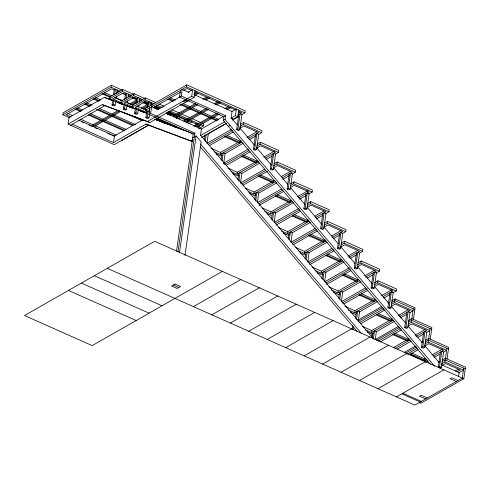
<?xml version="1.0" encoding="UTF-8"?>
<svg xmlns="http://www.w3.org/2000/svg" width="490" height="490" viewBox="0 0 490 490"><rect width="100%" height="100%" fill="white"/><g stroke="black" fill="none" stroke-linecap="round" stroke-linejoin="round"><path stroke-width="0.73" d="M69.145 117.557L62.879 114.77L63.161 112.786L111.451 85.266L122.586 90.215M192.129 141.463L148.421 125.158L114.231 144.642L68.092 124.129L69.035 117.508L104.388 97.357L112.988 100.566M120.601 111.542L94.105 126.641L92.873 126.095L93.063 124.772L101.013 120.24M122.739 104.707L109.521 98.833L109.803 96.849L122.739 89.474L133.868 94.423M62.879 114.77L111.169 87.251L111.451 85.266M115.775 100.86L115.156 105.209L113.864 105.944L112.014 105.123L112.737 100.052M113.46 94.974L114.182 89.903L115.475 89.162L114.752 94.239M112.014 105.123L113.306 104.388L113.925 100.04M116.081 98.686L116.393 96.506M116.804 93.608L117.318 89.982M72.275 124.24L113.496 142.566L114.44 135.944L142.792 119.787M131.939 107.99L120.81 103.041L121.091 101.056L134.021 93.682L144.458 98.325M109.521 98.833L122.457 91.459L122.739 89.474M126.959 105.791L126.438 109.417L125.146 110.152L123.302 109.331L124.025 104.26M124.644 99.911L125.471 94.111L126.763 93.376L126.04 98.447M123.302 109.331L124.595 108.596L125.109 104.97M127.369 102.894L127.676 100.72M128.196 97.094L128.607 94.196M143.919 112.51L132.092 107.249L132.374 105.264L145.31 97.896L155.747 102.533M120.81 103.041L133.739 95.666L134.021 93.682M138.345 109.276L137.727 113.625L136.434 114.366L134.585 113.545L135.307 108.468M136.03 103.396L136.753 98.319L138.045 97.584L137.322 102.655M134.585 113.545L135.883 112.804L136.502 108.455M138.658 107.102L138.964 104.927M139.374 102.03L139.895 98.404M132.092 107.249L145.028 99.88L145.31 97.896M149.707 112.088L145.536 110.232L145.818 108.247L186.776 84.899L245.221 110.887L244.939 112.872L241.637 114.758M149.53 114.213L149.015 117.839L147.717 118.574L145.873 117.753L146.902 110.507M147.319 107.604L148.041 102.533L149.334 101.791L148.611 106.869M145.873 117.753L147.165 117.018L147.992 111.218M148.905 114.391L150.626 113.411L194.922 133.108L193.201 134.089L148.905 114.391L149.848 107.776M150.767 105.515L151.177 102.612M150.626 113.411L151.569 106.789L157.798 109.564M176.179 118.433L176.492 116.259M179.512 96.947L181.239 95.96L225.535 115.658L223.808 116.638L179.512 96.947L180.455 90.325M181.239 95.96L182.182 89.345L189.103 92.42M145.536 110.232L186.494 86.889L186.776 84.899M184.534 121.11L184.742 119.658L186.035 118.923M187.468 122.641L187.774 120.467M68.092 124.129L102.281 104.64L147.423 121.477L191.7 96.242L192.643 89.621L188.001 92.267M102.281 104.64L149.885 122.574L194.163 97.332L195.106 90.717M176.529 251.211L193.201 134.089M195.822 125.318L196.025 123.866L197.323 123.131L197.115 124.583M178.042 251.738L194.922 133.108M179.548 252.27L196.116 135.871L192.668 137.837M198.548 128.3L198.958 125.403M184.987 255.419L201.157 141.806L196.116 135.871M198.946 128.447L203.472 125.863L203.754 123.878L202.364 123.26M204.226 140.201L204.949 135.13M205.206 141.641L206.241 134.389M206.952 143.184L208.293 133.764M430.471 364.321L223.275 120.387L223.808 116.638M434.642 366.22L225.002 119.407L225.535 115.658M214.197 151.765L220.237 154.448L220.518 152.464L238.379 142.284M221.033 159.991L221.958 153.468M222.117 160.702L223.256 152.727L225.1 153.548L223.654 163.697M233.534 119.211L231.072 118.121L232.015 111.499L193.948 94.576M231.072 118.121L235.384 115.665L236.327 109.043L231.684 111.689M232.382 119.866L237.846 116.755L238.783 110.14M236.615 129.734L237.907 128.993L240.076 113.772L241.919 114.593L239.751 129.813L238.459 130.554L236.615 129.734L238.783 114.513M224.322 136.532L239.083 143.098L239.947 142.608L240.137 141.285L227.385 135.614M239.984 126.34L243.291 124.454L243.573 122.469L262.028 130.677L261.746 132.661L258.444 134.542M231.004 171.555L237.044 174.238L237.325 172.253L255.186 162.074M237.84 179.781L238.771 173.258M238.826 181.214L240.063 172.517L241.907 173.338L240.566 182.764M253.422 149.524L254.714 148.782L256.882 133.562L258.726 134.383L256.564 149.603L255.266 150.344L253.422 149.524L255.59 134.297M241.129 156.322L255.89 162.888L256.754 162.398L256.944 161.069L243.518 155.103M256.797 146.124L260.098 144.244L260.38 142.259L278.835 150.467L278.553 152.451L275.251 154.332M248.485 191.639L253.851 194.028L254.132 192.043L271.999 181.857M254.647 199.571L255.578 193.042M255.633 201.004L256.87 192.307L258.714 193.127L257.373 202.554M270.229 169.307L271.521 168.572L273.69 153.352L275.539 154.172L273.371 169.393L272.079 170.128L270.229 169.307L272.397 154.087M257.936 176.112L272.703 182.678L273.561 182.182L273.751 180.859L260.331 174.893M273.604 165.914L276.905 164.034L277.187 162.049L295.648 170.257L295.36 172.241L292.058 174.121M264.618 211.129L270.658 213.818L270.946 211.833L288.806 201.647M271.454 219.355L272.385 212.832M272.544 220.071L273.677 212.096L275.521 212.917L274.18 222.338M287.036 189.097L288.334 188.362L290.497 173.142L292.346 173.962L290.178 189.183L288.886 189.918L287.036 189.097L289.204 173.877M275.417 196.196L289.51 202.462L290.374 201.972L290.558 200.649L277.138 194.683M290.411 185.704L293.712 183.824L293.994 181.833L312.455 190.04L312.173 192.025L308.865 193.911M281.425 230.919L287.471 233.601L287.753 231.617L305.613 221.437M288.267 239.145L289.192 232.621M289.351 239.855L290.484 231.886L292.334 232.707L290.993 242.127M303.849 208.887L305.141 208.152L307.31 192.925L309.153 193.746L306.985 208.973L305.693 209.708L303.849 208.887L306.011 193.666M292.224 215.986L306.317 222.252L307.181 221.762L307.365 220.439L293.945 214.467M307.218 205.494L310.525 203.607L310.807 201.623L329.262 209.83L328.98 211.815L325.679 213.701M298.239 250.709L304.278 253.391L304.56 251.407L322.42 241.227M305.074 258.934L305.999 252.411M306.158 259.645L307.291 251.67L309.141 252.491L307.8 261.917M320.656 228.677L321.948 227.936L324.117 212.715L325.96 213.536L323.792 228.757L322.5 229.498L320.656 228.677L322.824 213.456M308.357 235.476L323.124 242.042L323.988 241.552L324.178 240.229L310.752 234.257M324.025 225.284L327.332 223.397L327.614 221.413L346.069 229.62L345.787 231.605L342.486 233.485M315.046 270.498L321.085 273.181L321.366 271.197L339.227 261.017M321.881 278.724L322.806 272.201M322.965 279.435L324.104 271.46L325.948 272.281L324.607 281.707M337.463 248.467L338.755 247.726L340.924 232.505L342.767 233.326L340.605 248.546L339.307 249.288L337.463 248.467L339.631 233.24M325.838 255.566L339.931 261.832L340.795 261.335L340.985 260.012L327.559 254.047M340.838 245.067L344.139 243.187L344.421 241.203L362.876 249.41L362.594 251.395L359.293 253.275M331.179 289.988L337.892 292.971L338.174 290.987L355.379 281.18M338.688 298.508L339.619 291.985M339.778 299.225L340.911 291.25L342.755 292.071L341.414 301.491M354.27 268.25L355.562 267.516L357.731 252.295L359.574 253.116L357.412 268.336L356.12 269.071L354.27 268.25L356.438 253.03M341.977 275.055L356.738 281.615L357.602 281.125L357.792 279.802L344.372 273.837M357.645 264.857L360.946 262.977L361.228 260.992L379.689 269.194L379.401 271.184L376.099 273.065M352.071 329.721L352.702 325.268M347.992 309.772L354.699 312.761L354.981 310.77L372.847 300.591M353.045 329.85L353.468 326.879M355.495 318.298L356.426 311.775M356.481 319.737L357.718 311.04L359.562 311.861L358.221 321.281M371.077 288.04L372.376 287.305L374.538 272.085L376.387 272.899L374.219 288.126L372.927 288.861L371.077 288.04L373.245 272.82M358.784 294.839L373.552 301.405L374.409 300.915L374.599 299.592L361.179 293.626M374.452 284.647L377.753 282.767L378.035 280.776L396.496 288.984L396.214 290.968L392.907 292.855M365.466 329.862L371.506 332.545L371.794 330.56L388.993 320.76M371.616 337.243L372.137 333.586M372.302 338.088L373.233 331.565M373.392 338.798L374.525 330.83L376.375 331.65L375.236 339.619M387.89 307.83L389.183 307.095L391.345 291.868L393.194 292.689L391.026 307.916L389.734 308.651L387.89 307.83L390.052 292.61M376.265 314.929L390.359 321.195L391.222 320.705L391.406 319.382L377.986 313.41M391.259 304.437L394.56 302.55L395.081 298.912L415.073 307.806L413.425 319.388M404.697 327.62L405.99 326.879L408.158 311.658L410.001 312.479L407.833 327.7L406.541 328.441L404.697 327.62L406.865 312.393M392.398 334.419L407.166 340.985L408.029 340.495L408.219 339.172L394.793 333.2M408.066 324.227L411.373 322.34L413.303 308.774M421.504 347.41L422.797 346.669L424.965 331.448L426.808 332.269L424.64 347.49L423.348 348.231L421.504 347.41L423.672 332.183M409.211 354.209L423.973 360.775L424.836 360.279L425.026 358.956L411.6 352.99M424.879 344.011L428.18 342.13L430.11 328.563M430.238 339.172L431.886 327.59L411.888 318.702L408.574 320.595M438.311 367.194L439.604 366.459L441.772 351.238L443.615 352.059L441.453 367.28L440.161 368.015L438.311 367.194L440.479 351.973M441.686 363.801L444.987 361.92L446.917 348.353M447.045 358.962L448.693 347.379L428.695 338.492L425.381 340.379M458.609 376.259L459.13 372.584L441.337 364.67M463.724 368.137L462.315 378.066L414.889 405.101L107.279 268.324M419.201 402.639L420.738 403.325L463.852 378.752L465.5 367.169L445.508 358.276L442.188 360.168M70.554 125.22L104.738 105.736M102.337 119.487L110.287 114.954M111.61 114.201L118.231 110.422M129.495 104.009L136.777 99.856M92.873 126.095L119.37 110.991M130.628 104.572L136.588 101.179M131.859 105.123L136.496 102.477M140.998 108.094L148.109 104.039M142.1 108.676L147.925 105.362M143.331 109.227L147.858 106.642M148.672 110.317L149.995 109.564M153.303 107.678L180.43 92.218M183.738 90.332L187.045 88.445L191.204 90.295M157.455 109.35L159.397 108.247M157.492 109.662L180.044 96.806M194.065 93.48L196.049 92.353M194.536 94.429L197.182 92.916M195.106 95.354L198.413 93.468M113.496 142.566L145.959 124.062L192.331 141.451M167.451 114.299L170.685 112.455M121.324 140.759L148.446 125.299M167.629 114.366L169.614 113.239L167.525 112.308M168.554 114.887L171.788 113.043M169.785 115.432L173.019 113.588M173.013 116.338L188.227 107.665M189.55 106.912L195.504 103.519M202.78 99.372L206.749 97.112M174.146 116.908L196.637 104.088M204.581 99.562L207.889 97.681M175.377 117.459L197.868 104.64M205.812 100.113L209.781 97.847M176.467 118.102L177.76 117.361L176.375 116.749M178.311 118.923L180.902 117.447M183.713 121.104L198.934 112.431M200.257 111.671L206.21 108.278M214.148 103.758L218.117 101.491M184.853 121.673L207.344 108.847M215.282 104.327L219.251 102.061M186.084 122.218L208.575 109.399M216.513 104.872L220.482 102.606M187.107 122.678L189.048 121.575L187.664 120.957M188.307 123.866L192.184 121.655M193.758 126.236L209.64 117.19M210.963 116.436L216.917 113.037M224.855 108.517L228.162 106.63M194.891 126.806L218.05 113.606M225.988 109.086L229.296 107.2M196.784 126.977L219.281 114.158M227.219 109.631L231.188 107.371M198.395 126.886L200.33 125.783L198.946 125.164M201.169 129.084L223.722 116.228M223.275 120.387L225.002 119.407M238.109 113.068L240.094 111.934M191.106 140.9L193.085 139.773M200.349 135.632L224.781 121.704M237.828 115.052L241.797 112.792L238.336 111.248M201.488 137.476L225.921 123.554M203.981 136.22L205.304 135.467M207.944 133.96L226.441 123.419M232.389 120.026L238.991 116.265M228.322 126.322L230.043 125.342M207.239 143.178L231.678 129.25M240.272 124.356L243.573 122.469M208.275 144.415L232.719 130.481M209.438 145.622L233.258 132.049M239.873 128.276L243.842 126.016L258.61 132.576L248.02 138.615M239.702 141.53L241.025 140.777M246.978 137.384L256.907 131.724M220.237 154.448L242.066 142.008M222.111 155.257L220.788 156.01L216.004 153.878M224.751 153.75L243.248 143.203M249.196 139.815L255.798 136.049M223.385 163.348L248.491 149.034M257.079 144.14L260.38 142.259M224.426 164.579L248.865 150.644M226.245 165.412L250.065 151.833M256.68 148.066L260.649 145.799L275.417 152.365L265.494 158.025M256.515 161.32L257.838 160.561M263.792 157.168L274.375 151.134M237.044 174.238L258.873 161.792M238.918 175.04L237.595 175.794L232.811 173.668M241.558 173.54L260.055 162.992M266.003 159.605L271.95 156.218M240.192 183.131L264.637 169.203M273.886 163.929L277.187 162.049M241.895 183.989L265.678 170.434M243.058 185.202L267.534 171.249M273.487 167.856L277.456 165.589L292.224 172.155L282.301 177.815M273.322 181.104L274.645 180.351M281.26 176.584L290.521 171.304M253.851 194.028L275.686 181.582M255.725 194.83L254.402 195.584L249.618 193.458M258.365 193.323L276.862 182.782M282.81 179.395L289.418 175.628M257.66 202.548L281.444 188.993M290.693 183.719L293.994 181.833M258.702 203.779L283.147 189.844M259.204 205.365L283.679 191.412M290.294 187.639L294.263 185.379L309.031 191.945L298.447 197.978M290.129 200.894L291.452 200.141M297.406 196.747L307.99 190.714M270.658 213.818L292.493 201.372M275.178 213.113L293.675 202.572M299.617 199.185L306.226 195.418M274.474 222.331L298.912 208.403M307.5 203.509L310.807 201.623M275.509 223.569L299.954 209.634M276.011 225.155L300.486 211.202M307.108 207.429L311.077 205.169L325.838 211.735L315.254 217.768M306.936 220.684L308.259 219.93M314.874 216.157L324.135 210.878M287.471 233.601L309.3 221.162M222.38 271.387L92.175 345.597L24.5 315.511L154.705 241.294L463.852 378.752M289.339 234.41L288.022 235.163L283.232 233.032M291.985 232.903L310.482 222.362M316.43 218.969L322.371 215.582M291.281 242.121L315.064 228.567M324.313 223.293L327.614 221.413M292.316 243.352L316.76 229.424M292.818 244.945L317.3 230.992M323.915 227.219L327.884 224.959L342.645 231.519L332.061 237.552M193.409 306.624L240.835 279.588M323.743 240.474L325.066 239.72M331.681 235.947L340.948 230.668M304.278 253.391L326.107 240.951M306.152 254.2L304.829 254.953L300.045 252.822M308.792 252.693L327.289 242.146M333.237 238.759L339.84 234.992M211.864 314.831L259.29 287.795M308.088 261.911L331.871 248.357M341.12 243.083L344.421 241.203M309.123 263.142L333.568 249.214M309.625 264.729L334.107 250.776M340.721 247.009L344.691 244.743L359.458 251.309L348.868 257.342M230.325 323.033L277.75 296.003M340.55 260.257L341.873 259.504M347.833 256.111L357.755 250.457M321.085 273.181L342.914 260.735M322.959 273.983L321.636 274.737L317.532 272.918M325.599 272.483L344.096 261.936M350.044 258.549L356.647 254.782M324.895 281.701L349.339 267.767M357.927 262.873L361.228 260.992M325.936 282.932L350.375 268.998M326.438 284.519L350.913 270.566M357.529 266.799L361.498 264.533L376.265 271.099L365.681 277.132M248.779 331.24L296.205 304.21M357.363 280.047L358.686 279.294M364.64 275.901L374.562 270.247M337.892 292.971L359.727 280.525M339.766 293.773L338.443 294.527L333.659 292.401M342.406 292.267L360.903 281.726M367.512 277.959L373.46 274.572M267.234 339.448L314.66 312.418M341.702 301.491L365.485 287.93M374.734 282.663L378.035 280.776M342.081 303.096L367.188 288.788M343.907 303.929L367.721 290.356M374.336 286.583L378.305 284.322L393.072 290.889L383.149 296.542M285.695 347.655L333.12 320.619M374.17 299.837L375.493 299.084M381.447 295.691L392.031 289.657M354.699 312.761L376.534 300.315M356.573 313.563L355.25 314.317L350.466 312.191M359.219 312.057L377.716 301.515M383.658 298.122L390.267 294.361M357.939 320.086L381.814 306.477M387.786 303.071L389.109 302.318M391.767 300.805L395.081 298.912M358.362 321.36L382.953 307.346M391.528 302.459L394.848 300.566L414.84 309.46M359.55 322.512L383.995 308.578M304.149 355.863L351.575 328.827M360.714 323.719L385.189 309.766M391.149 306.373L395.118 304.112L409.879 310.678L399.295 316.712M390.977 319.627L392.3 318.874M398.254 315.48L408.176 309.821M371.506 332.545L393.341 320.105M373.38 333.353L372.063 334.107L367.273 331.975M376.026 331.846L394.524 321.305M400.465 317.912L407.074 314.151M409.714 312.644L413.021 310.758L394.56 302.55M322.604 364.07L370.03 337.034M375.407 339.497L398.621 326.26M376.498 340.391L399.76 327.136M408.335 322.249L411.655 320.356L431.647 329.249M378.341 341.169L400.802 328.367M380.166 342.002L401.341 329.935M407.956 326.162L411.925 323.902L426.686 330.462L416.102 336.495M341.065 372.271L388.49 345.242M393.231 347.71L406.461 340.17M407.784 339.417L409.107 338.663M415.061 335.264L424.989 329.611M394.934 348.568L410.148 339.895M397.457 348.996L411.33 341.089M417.939 337.328L423.881 333.935M426.527 332.428L429.828 330.548L411.373 322.34M404.158 352.482L415.434 346.05M421.4 342.651L422.729 341.891M405.91 352.996L416.574 346.92M425.142 342.032L428.462 340.146L448.454 349.033M359.519 380.479L406.945 353.449M407.037 354.178L416.947 348.531M408.887 354.999L418.148 349.719M424.763 345.952L428.732 343.686L443.499 350.252L433.57 355.912M421.945 360.714L423.268 359.96M424.591 359.201L425.914 358.447M431.874 355.054L442.458 349.021M424.309 361.191L426.955 359.678M377.974 388.686L425.4 361.657M425.498 362.386L428.138 360.879M434.085 357.492L440.032 354.105M443.334 352.218L446.635 350.338L428.18 342.13M438.207 362.435L439.536 361.681M441.955 361.822L445.269 359.936L465.267 368.823M442.231 365.362L445.539 363.476L460.306 370.042L456.999 371.928M396.435 396.894L443.854 369.858M455.296 371.071L458.603 369.191M458.818 372.761L463.442 370.128L444.987 361.92M115.138 101.369L124.448 104.842M126.598 105.644L135.197 108.854M138.064 109.919L146.663 113.129M106.851 98.453L112.578 100.591M118.311 102.729L123.327 104.597M129.06 106.734L134.793 108.878M140.526 111.016L146.976 113.417M154.515 119.186L192.496 133.353M156.261 120.013L157.694 120.546M162.711 122.414L169.16 124.821M173.46 126.426L180.626 129.097M186.494 86.889L244.939 112.872M194.671 91.832L235.561 110.017M191.7 96.242L194.163 97.332M235.384 115.665L237.846 116.755M243.291 124.454L261.746 132.661M184.804 100.174L187.266 101.265M183.082 101.154L185.539 102.251M169.957 97.767L175.506 100.23M183.125 103.623L190.059 106.704M192.135 107.629L201.145 111.634M203.228 112.559L211.545 116.253M213.622 117.177L218.473 119.34M237.907 128.993L239.751 129.813M169.075 98.778L173.932 100.94M180.859 104.021L217.597 120.35M167.525 98.962L173.068 101.43M179.995 104.511L216.733 120.846M260.098 144.244L278.553 152.451M159.226 104.082L164.095 106.244M171.751 109.65L179.401 113.055M181.49 113.98L189.838 117.692M191.927 118.623L200.974 122.641M145.028 99.88L154.074 103.898M156.855 105.136L162.423 107.61M170.073 111.016L177.729 114.421M179.12 115.04L188.166 119.058M189.557 119.676L198.603 123.701M200.692 124.625L203.472 125.863M254.714 148.782L256.564 149.603M225.18 136.042L239.947 142.608M133.739 95.666L142.786 99.691M148.354 102.667L145.579 101.436L135.234 107.335L147.012 112.571M150.43 103.592L152.513 104.517M155.973 106.061L160.132 107.91M168.45 111.604L176.075 114.997M178.152 115.922L187.162 119.928M188.552 120.546L196.87 124.24M122.457 91.459L131.498 95.483M137.065 98.459L134.291 97.228L123.946 103.127L132.263 106.82M139.142 99.384L141.224 100.309M143.999 101.54L148.158 103.39M150.926 104.621L152.31 105.24M155.085 106.471L159.936 108.627M167.562 112.02L170.336 113.251M171.721 113.87L175.187 115.407M177.264 116.332L184.889 119.725M111.169 87.251L120.215 91.269M154.307 106.428L156.396 107.359M125.777 94.252L123.008 93.014L112.657 98.913L120.975 102.612M127.859 95.176L130.634 96.408M132.71 97.332L136.869 99.182M139.644 100.413L141.028 101.032M143.803 102.263L147.956 104.113M154.197 106.887L159.048 109.043M166.674 112.431L169.442 113.662M170.832 114.28L173.601 115.511M114.495 90.038L111.72 88.806L66.021 114.856L70.872 117.012M116.571 90.962L118.654 91.887M122.12 93.431L125.581 94.968M128.356 96.205L129.74 96.818M131.822 97.743L136.673 99.899M142.909 102.673L147.067 104.523M153.309 107.298L158.16 109.454M166.104 113.251L201.402 128.95L200.459 135.565L201.163 135.877L373.95 339.301M276.905 164.034L295.36 172.241M136.9 105.963L146.602 110.281M125.612 101.755L133.237 105.148M104.425 92.549L112.045 95.942M116.204 97.786L122.445 100.56M127.296 102.716L130.763 104.26M114.329 97.547L121.955 100.934M102.845 93.259L110.471 96.646M271.521 168.572L273.371 169.393M241.987 155.832L256.754 162.398M101.987 93.749L110.305 97.449M157.143 118.39L184.277 130.456M156.292 118.819L176.467 127.792M155.44 119.248L164.487 123.272M104.388 97.357L106.232 98.178M147.165 117.018L149.015 117.839M135.883 112.804L137.727 113.625M124.595 108.596L126.438 109.417M293.712 183.824L312.173 192.025M113.306 104.388L115.156 105.209M211.123 148.286L220.518 152.464M95.452 97.663L101.001 100.125M147.423 121.477L149.885 122.574M93.878 98.368L99.427 100.836M134.082 116.24L143.092 120.246M93.02 98.858L98.564 101.326M122.819 112.112L142.229 120.742M145.959 124.062L148.421 125.158M288.334 188.362L290.178 189.183M258.8 175.616L273.561 182.182M86.485 102.771L92.034 105.24M99.654 108.627L112.13 114.176M113.515 114.789L135.699 124.65M310.525 203.607L328.98 211.815M85.603 103.788L90.454 105.944M98.08 109.337L133.427 125.054M84.047 103.972L89.597 106.434M96.524 109.521L132.57 125.544M227.93 168.076L237.325 172.253M305.141 208.152L306.985 208.973M275.607 195.406L290.374 201.972M77.518 107.886L82.369 110.042M89.995 113.429L103.163 119.284M105.24 120.209L126.034 129.458M75.944 108.59L81.487 111.059M89.113 114.446L124.46 130.162M75.08 109.08L80.629 111.549M88.249 114.936L124.295 130.965M327.332 223.397L345.787 231.605M245.41 188.16L254.132 192.043M67.687 113.484L72.538 115.646M80.856 119.34L93.333 124.889M95.415 125.814L116.204 135.056M321.948 227.936L323.792 228.757M78.81 120.105L114.44 135.944M293.087 215.496L307.181 221.762M81.959 121.943L84.041 122.868M88.892 125.024L91.667 126.261M95.127 127.798L97.21 128.723M107.604 133.347L110.379 134.579M111.763 135.197L113.845 136.122M344.139 243.187L362.594 251.395M262.217 207.95L270.946 211.833M267.111 213.548L271.215 215.373M338.755 247.726L340.605 248.546M309.221 234.986L323.988 241.552M360.946 262.977L379.401 271.184M278.357 227.44L287.753 231.617M355.562 267.516L357.412 268.336M326.701 255.07L340.795 261.335M377.753 282.767L396.214 290.968M295.831 247.53L304.56 251.407M372.376 287.305L374.219 288.126M342.841 274.559L357.602 281.125M311.971 267.019L321.366 271.197M389.183 307.095L391.026 307.916M359.648 294.349L374.409 300.915M328.778 286.809L338.174 290.987M405.99 326.879L407.833 327.7M377.129 314.439L391.222 320.705M344.917 306.299L354.981 310.77M422.797 346.669L424.64 347.49M393.262 333.929L408.029 340.495M362.398 326.383L371.794 330.56M439.604 366.459L441.453 367.28M410.069 353.719L424.836 360.279M458.003 380.522L451.847 377.79L450.126 378.77L456.276 381.508M173.307 284.996L178.844 287.459M427.39 397.972L421.241 395.234L419.514 396.22L425.669 398.958M421.357 401.414L403.344 393.403L402.266 394.021L420.279 402.027M94.343 275.699L162.018 305.791M81.413 283.073L149.083 313.159M68.478 290.441L136.153 320.534M231.776 118.433L237.221 124.846M239.696 127.755L254.549 145.242M256.527 147.576L271.38 165.063M273.365 167.396L287.722 184.295M290.196 187.211L304.553 204.116M307.028 207.031L321.881 224.518M323.859 226.846L338.216 243.751M340.691 246.666L355.054 263.571M357.529 266.48L372.382 283.967M374.36 286.301L388.717 303.206M391.192 306.115L405.549 323.02M408.023 325.936L422.38 342.841M424.365 345.168L439.193 362.631M200.422 143.956L361.155 333.188M200.183 146.681L356.959 331.258M175.028 284.016L171.58 285.982L177.117 288.445L180.565 286.479L175.028 284.016"/></g></svg>
